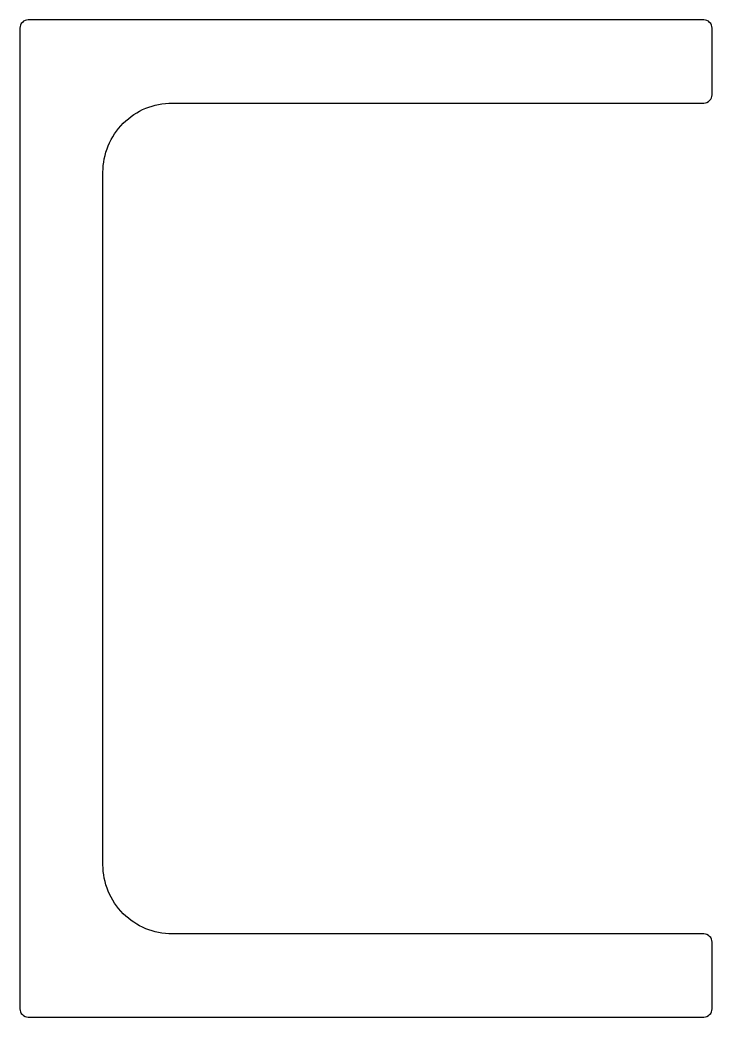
# Model space of a CAD drawing. Extents: x 145 to 170, y 198.4 to 234.4.
import ezdxf

# ---------------------------------------------------------------- set-up
doc = ezdxf.new("R2010")
doc.units = 0
doc.header["$LTSCALE"] = 15
doc.layers.get('0').update_dxf_attribs({"linetype": 'CONTINUOUS'})

msp = doc.modelspace()

# ---------------------------------------------------------------- linework, layer by layer
msp.add_lwpolyline([(147.986, 228.95, -0.414214), (150.486, 231.45), (169.686, 231.45, 0.414214), (169.986, 231.75), (169.986, 234.15, 0.414214), (169.686, 234.45), (145.286, 234.45, 0.414214), (144.986, 234.15), (144.986, 198.75, 0.414214), (145.286, 198.45), (169.686, 198.45, 0.414214), (169.986, 198.75), (169.986, 201.15, 0.414214), (169.686, 201.45), (150.486, 201.45, -0.414214), (147.986, 203.95)], format="xyb", close=True)

doc.saveas('drawing.dxf')
